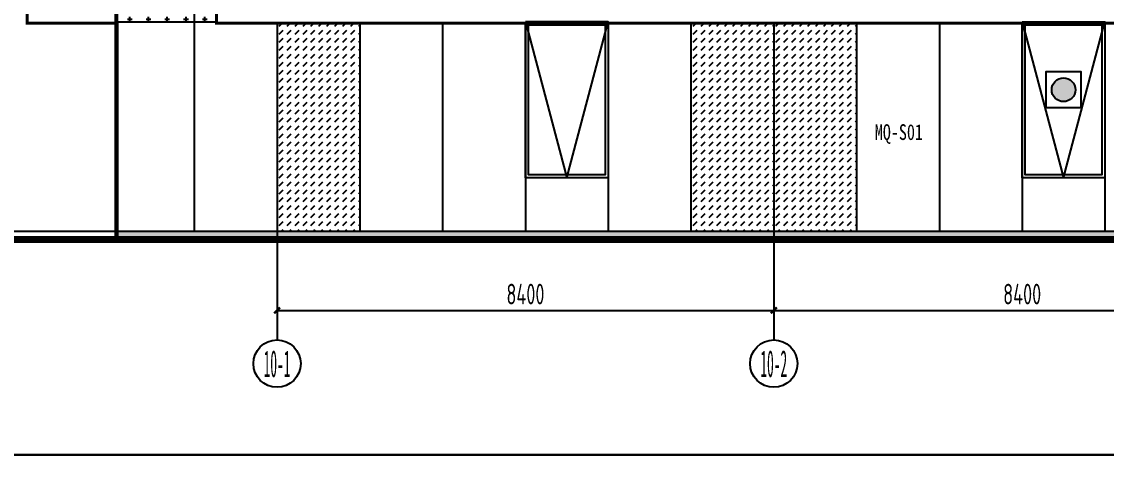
# Model space of a CAD drawing. Extents: x -863035 to 270371, y -8918 to 240488.
# Drawn here: x 73195 to 91536, y 143382 to 150996 of the extents above; entities that cross this region are included whole.
import ezdxf
from ezdxf.enums import TextEntityAlignment as Align

# ---------------------------------------------------------------- set-up
doc = ezdxf.new("R2010")
doc.units = 0
doc.header["$LTSCALE"] = 1000
doc.header["$MEASUREMENT"] = 0
doc.linetypes.add('109-34 轴网$0$L1$0$$AUDIT_BAD_LTYPE1', pattern=[0])
for name, color, linetype in [('01-标注_符号', 200, 'Continuous'), ('01-标注_轴线坐标', 132, 'Continuous'), ('02-TEXT_轴号', 7, 'Continuous'), ('05-填充_156', 156, 'Continuous'), ('05-填充_18', 18, 'Continuous'), ('A-C_窗', 140, 'Continuous'), ('A-SE-MAT', 9, 'Continuous'), ('AXIS_TEXT', 7, 'Continuous'), ('E-立面', 255, 'Continuous'), ('E-立面轮廓', 241, 'Continuous')]:
    doc.layers.add(name, color=color, linetype=linetype)
doc.layers.add('04-不打印_辅助线', color=165, linetype='Continuous', plot=False)
doc.styles.add('_TCH_AXIS', font='STXIHEI.TTF')
doc.styles.add('_TCH_DIM_T3', font='ROS1', dxfattribs={"width": 0.75, "bigfont": 'JD'})
doc.styles.add('_TCH_LABEL', font='', dxfattribs={"width": 0.75})
doc.styles.add('COMPLEX', font='COMPLEX')
doc.styles.get('_TCH_LABEL').set_extended_font_data('SimSun')
doc.dimstyles.new('_TCH_ARCH&&100', dxfattribs={"dimtxt": 350, "dimasz": 100, "dimexe": 250, "dimexo": 300, "dimgap": 100, "dimtad": 1, "dimdec": 0, "dimzin": 0, "dimdsep": 46, "dimtxsty": '_TCH_DIM_T3', "dimblk": 'ARCHTICK', "dimcen": 0.09, "dimclrt": 7, "dimazin": 2, "dimtfac": 1, "dimtdec": 0, "dimtix": 1, "dimtmove": 2, "dimatfit": 3, "dimfxl": 0, "dimtolj": 1, "dimtzin": 0, "dimarcsym": 0})
pattern_1 = [(0, (-451433.92, 98653.57), (158.75, 158.75), [79.375, -238.125]), (90, (-451394.23, 98613.88), (-158.75, 158.75), [79.375, -238.125])]

# ---------------------------------------------------------------- blocks, each defined once
blk = doc.blocks.new('A$C70DF4B89')
at = {"layer": 'A-C_窗'}
for points in [[(-1400, 2640), (0, 2640), (0, 0), (-1400, 0)], [(-1350, 2590), (-50, 2590), (-50, 50), (-1350, 50)]]:
    blk.add_lwpolyline(points, close=True, dxfattribs=at)
blk.add_lwpolyline([(-1400, 2640), (-700, 0), (0, 2640)], dxfattribs=at)
blk = doc.blocks.new('消防救援窗口标志')
at = {"layer": 'A-SE-MAT'}
h = blk.add_hatch(color=1, dxfattribs=at)
h.dxf.hatch_style = 1
edge = h.paths.add_edge_path()
edge.add_arc((1413360, -341824), 200, 0, 360)
at = {"layer": 'A-SE-MAT', "color": 1}
blk.add_lwpolyline([(1413060, -342124), (1413660, -342124), (1413660, -341524), (1413060, -341524)], close=True, dxfattribs=at)
blk.add_circle((1413360, -341824), 200, dxfattribs=at)
blk = doc.blocks.new('fdsgdfg')
at = {"layer": 'A-C_窗'}
for points in [[(1400, 2640), (0, 2640)], [(0, 2640), (700, 0), (1400, 2640)], [(1400, 0), (0, 0)]]:
    blk.add_lwpolyline(points, dxfattribs=at)
for points in [[(0, 2640), (1400, 2640), (1400, 0), (0, 0)], [(50, 2590), (1350, 2590), (1350, 50), (50, 50)]]:
    blk.add_lwpolyline(points, close=True, dxfattribs=at)
blk = doc.blocks.new('jyhdrtjy')
at = {"layer": '04-不打印_辅助线'}
blk.add_lwpolyline([(6141.3, -23718.3), (66053.6, -23718.3)], dxfattribs=at)
at = {"layer": 'E-立面', "linetype": '109-34 轴网$0$L1$0$$AUDIT_BAD_LTYPE1'}
blk.add_lwpolyline([(66053.6, -23818.3), (6164.3, -23818.3)], dxfattribs=at)
at = {"layer": 'E-立面轮廓', "const_width": 50}
for points in [[(32152.8, -20178.3), (32152.8, -4793.3), (13302.8, -4793.3), (13302.8, -20203.3), (61942.8, -20203.3), (61942.8, -9493.3), (60127.8, -9493.3)], [(13327.8, -9493.3), (10102.8, -9493.3), (10102.8, -20203.3), (11602.8, -20203.3)]]:
    blk.add_lwpolyline(points, dxfattribs=at)
at = {"layer": 'E-立面轮廓', "linetype": '109-34 轴网$0$L1$0$$AUDIT_BAD_LTYPE1', "const_width": 100}
blk.add_lwpolyline([(66053.6, -23868.3), (6164.3, -23868.3)], dxfattribs=at)
blk = doc.blocks.new('_ArchTick')
at = {"color": 0, "linetype": 'ByBlock', "const_width": 0.4}
blk.add_lwpolyline([(-0.5, -0.5), (0.5, 0.5)], dxfattribs=at)
blk = doc.blocks.new('*D1737')
at = {"layer": '01-标注_轴线坐标', "color": 0, "lineweight": -2, "transparency": 16777216}
for p, q in [((77513, 148318), (77513, 145868)), ((85913, 148318), (85913, 145868)), ((77513, 146118), (85913, 146118))]:
    blk.add_line(p, q, dxfattribs=at)
at = {"layer": 'Defpoints', "color": 0, "transparency": 16777216}
for p in [(77513, 148618), (85913, 148618), (85913, 146118)]:
    blk.add_point(p, dxfattribs=at)
at = {"layer": '01-标注_轴线坐标', "color": 0, "lineweight": -2, "transparency": 16777216, "xscale": 100, "yscale": 100, "zscale": 100, "rotation": 180}
blk.add_blockref('_ArchTick', (77513, 146118), dxfattribs=at)
at = {"layer": '01-标注_轴线坐标', "color": 0, "lineweight": -2, "transparency": 16777216, "xscale": 100, "yscale": 100, "zscale": 100}
blk.add_blockref('_ArchTick', (85913, 146118), dxfattribs=at)
at = {"layer": '01-标注_轴线坐标', "color": 7, "transparency": 16777216, "insert": (81713, 146393), "char_height": 350, "attachment_point": 5, "style": '_TCH_DIM_T3'}
blk.add_mtext('\\A1;8400', dxfattribs=at)
blk = doc.blocks.new('*D1738')
at = {"layer": '01-标注_轴线坐标', "color": 0, "lineweight": -2, "transparency": 16777216}
for p, q in [((85913, 148318), (85913, 145868)), ((94313, 148318), (94313, 145868)), ((85913, 146118), (94313, 146118))]:
    blk.add_line(p, q, dxfattribs=at)
at = {"layer": 'Defpoints', "color": 0, "transparency": 16777216}
for p in [(85913, 148618), (94313, 148618), (94313, 146118)]:
    blk.add_point(p, dxfattribs=at)
at = {"layer": '01-标注_轴线坐标', "color": 0, "lineweight": -2, "transparency": 16777216, "xscale": 100, "yscale": 100, "zscale": 100, "rotation": 180}
blk.add_blockref('_ArchTick', (85913, 146118), dxfattribs=at)
at = {"layer": '01-标注_轴线坐标', "color": 0, "lineweight": -2, "transparency": 16777216, "xscale": 100, "yscale": 100, "zscale": 100}
blk.add_blockref('_ArchTick', (94313, 146118), dxfattribs=at)
at = {"layer": '01-标注_轴线坐标', "color": 7, "transparency": 16777216, "insert": (90113, 146393), "char_height": 350, "attachment_point": 5, "style": '_TCH_DIM_T3'}
blk.add_mtext('\\A1;8400', dxfattribs=at)
blk = doc.blocks.new('_AXISO')
blk.add_circle((0, 0), 0.5)
at = {"layer": 'AXIS_TEXT', "style": 'COMPLEX', "width": 1.041667}
blk.add_attdef('A', text='', height=0.56, dxfattribs=at).set_placement((-0.25, -0.28), (0.25, -0.28), align=Align.FIT)

msp = doc.modelspace()

# ---------------------------------------------------------------- hatches: boundary and pattern name
at = {"layer": '05-填充_156'}
h = msp.add_hatch(dxfattribs=at)
h.set_pattern_fill('DASH', color=256, scale=100, angle=45)
h.set_pattern_definition([(45, (-451433.92, 98653.57), (1e-14, 134.703842), [95.25, -95.25])])
h.paths.add_polyline_path([(77512.5, 147456.2), (78912.5, 147456.2), (78912.5, 150996.2), (77512.5, 150996.2)])
h = msp.add_hatch(dxfattribs=at)
h.set_pattern_fill('DASH', color=256, scale=100, angle=45)
h.set_pattern_definition([(45, (-444433.92, 98653.57), (1e-14, 134.703842), [95.25, -95.25])])
h.paths.add_polyline_path([(85912.5, 150996.2), (84512.5, 150996.2), (84512.5, 147456.2), (85912.5, 147456.2)])
h = msp.add_hatch(dxfattribs=at)
h.set_pattern_fill('DASH', color=256, scale=100, angle=45)
h.set_pattern_definition([(45, (-443033.92, 98653.57), (1e-14, 134.703842), [95.25, -95.25])])
h.paths.add_polyline_path([(87312.5, 150996.2), (85912.5, 150996.2), (85912.5, 147456.2), (87312.5, 147456.2)])
at = {"layer": '05-填充_18'}
h = msp.add_hatch(color=256, dxfattribs=at)
h.dxf.hatch_style = 1
h.paths.add_polyline_path([(74812.5, 147356.2), (122212.5, 147356.2), (122212.5, 147456.2), (74812.5, 147456.2)])

# ---------------------------------------------------------------- linework, layer by layer
at = {"layer": '04-不打印_辅助线'}
for points in [[(63184.7, 143674.5), (137284.7, 143674.5), (137284.7, 171174.5), (63184.7, 171174.5)], [(63184.7, 116174.5), (137284.7, 116174.5), (137284.7, 143674.5), (63184.7, 143674.5)]]:
    msp.add_lwpolyline(points, close=True, dxfattribs=at)
at = {"layer": 'A-C_窗'}
for points in [[(77512.5, 150996.2), (77512.5, 147456.2)], [(78912.5, 150996.2), (78912.5, 147456.2)], [(80312.5, 150996.2), (80312.5, 147456.2)], [(81712.5, 150996.2), (81712.5, 147456.2)], [(83112.5, 150996.2), (83112.5, 147456.2)], [(84512.5, 150996.2), (84512.5, 147456.2)], [(85912.5, 150996.2), (85912.5, 147456.2)], [(87312.5, 150996.2), (87312.5, 147456.2)], [(88712.5, 150996.2), (88712.5, 147456.2)], [(90112.5, 150996.2), (90112.5, 147456.2)], [(91512.5, 150996.2), (91512.5, 147456.2)], [(74812.5, 147456.2), (122212.5, 147456.2)]]:
    msp.add_lwpolyline(points, dxfattribs=at)
at = {"layer": 'E-立面', "linetype": '109-34 轴网$0$L1$0$$AUDIT_BAD_LTYPE1'}
msp.add_lwpolyline([(74812.5, 150996.2), (74812.5, 147356.2)], dxfattribs=at)
at = {"layer": 'E-立面轮廓', "const_width": 50}
msp.add_lwpolyline([(74787.5, 150996.2), (74787.5, 147356.2)], dxfattribs=at)

# ---------------------------------------------------------------- block references
msp.add_blockref('fdsgdfg', (81712.5, 148356.2))
at = {"layer": '01-标注_轴线坐标'}
ref = msp.add_blockref('_AXISO', (77512.5, 145218.3), dxfattribs=dict(at, xscale=800, yscale=800, zscale=800))
ref.add_attrib('A', '10-1', dxfattribs={"layer": '02-TEXT_轴号', "height": 452.55, "style": '_TCH_AXIS', "width": 0.374624}).set_placement((77286.2, 144992), (77738.8, 144992), align=Align.FIT)
ref = msp.add_blockref('_AXISO', (85912.5, 145218.3), dxfattribs=dict(at, xscale=800, yscale=800, zscale=800))
ref.add_attrib('A', '10-2', dxfattribs={"layer": '02-TEXT_轴号', "height": 452.55, "style": '_TCH_AXIS', "width": 0.374624}).set_placement((85686.2, 144992), (86138.8, 144992), align=Align.FIT)
at = {"layer": 'A-C_窗'}
msp.add_blockref('A$C70DF4B89', (91512.5, 148356.2), dxfattribs=at)
at = {"layer": 'A-SE-MAT'}
msp.add_blockref('消防救援窗口标志', (-1322547.6, 491670.5), dxfattribs=at)

# ---------------------------------------------------------------- next in the draw order: block references
msp.add_blockref('jyhdrtjy', (63184.7, 171174.5))

# ---------------------------------------------------------------- next in the draw order: hatches: boundary and pattern name
at = {"layer": '05-填充_156'}
h = msp.add_hatch(dxfattribs=at)
h.set_pattern_fill('CROSS', color=136, scale=100)
h.set_pattern_definition(pattern_1)
h.paths.add_polyline_path([(76112.5, 151926.2), (74812.5, 151926.2), (74812.5, 150996.2), (76112.5, 150996.2)])
h = msp.add_hatch(dxfattribs=at)
h.set_pattern_fill('CROSS', color=136, scale=100)
h.set_pattern_definition(pattern_1)
h.paths.add_polyline_path([(76512.5, 151926.2), (76112.5, 151926.2), (76112.5, 150996.2), (76512.5, 150996.2)])

# ---------------------------------------------------------------- next in the draw order: linework, layer by layer
at = {"layer": '01-标注_轴线坐标'}
for p, q in [((77512.5, 148318.3), (77512.5, 145618.3)), ((85912.5, 148318.3), (85912.5, 145618.3))]:
    msp.add_line(p, q, dxfattribs=at)
at = {"layer": 'A-C_窗'}
msp.add_line((76112.5, 150996.2), (76112.5, 147456.2), dxfattribs=at)
for points in [[(76112.5, 152826.2), (76112.5, 150996.2)], [(74812.5, 150996.2), (76512.5, 150996.2)]]:
    msp.add_lwpolyline(points, dxfattribs=at)
at = {"layer": 'E-立面', "linetype": '109-34 轴网$0$L1$0$$AUDIT_BAD_LTYPE1'}
msp.add_lwpolyline([(74812.5, 150996.2), (74812.5, 153256.2)], dxfattribs=at)
at = {"layer": 'E-立面轮廓', "const_width": 50}
msp.add_lwpolyline([(74787.5, 150996.2), (74787.5, 153281.2), (76512.5, 153281.2)], dxfattribs=at)

# ---------------------------------------------------------------- next in the draw order: texts
at = {"layer": '01-标注_符号', "color": 7, "style": '_TCH_LABEL', "width": 0.75}
msp.add_text('MQ-S01', height=265.82, dxfattribs=at).set_placement((87621.1, 148997.6))

# ---------------------------------------------------------------- next in the draw order: dimensions: what is measured, and where the dimension line sits
at = {"layer": '01-标注_轴线坐标'}
for p1, p2, picture, middle in [((77512.5, 148618.3), (85912.5, 148618.3), '*D1737', (81712.5, 146393.3)), ((85912.5, 148618.3), (94312.5, 148618.3), '*D1738', (90112.5, 146393.3))]:
    dim = msp.add_aligned_dim(p1=p1, p2=p2, distance=-2500, dimstyle='_TCH_ARCH&&100', dxfattribs=at)
    dim.commit()
    dim.dimension.update_dxf_attribs({"geometry": picture, "text_midpoint": middle})

doc.saveas('drawing.dxf')
